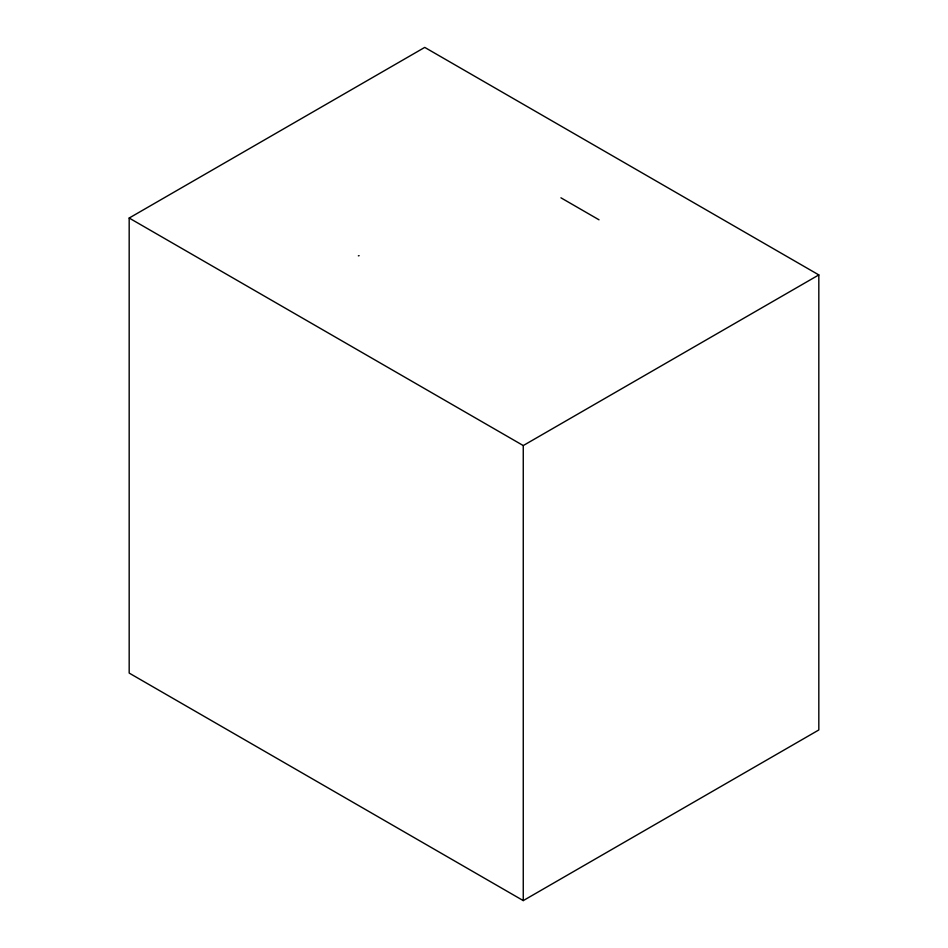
<?xml version="1.0" encoding="UTF-8"?>
<svg xmlns="http://www.w3.org/2000/svg" width="948" height="948" viewBox="0 0 948 948"><rect width="100%" height="100%" fill="white"/><g stroke="black" fill="none" stroke-linecap="round" stroke-linejoin="round"><path stroke-width="1.42" d="M129.177 218.04L424.74 47.4L818.823 274.92L818.823 729.96L523.26 900.6L129.177 673.08L129.177 218.04L523.26 445.56L818.823 274.92M358.356 255.83L359.126 255.687M560.932 197.812L599.018 219.806M523.26 445.56L523.26 900.6"/></g></svg>
